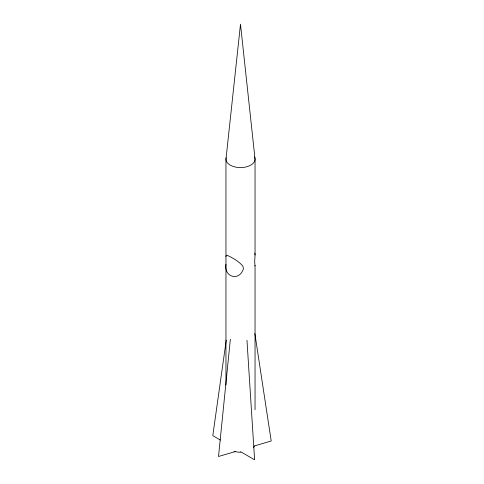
<?xml version="1.0" encoding="UTF-8"?>
<svg xmlns="http://www.w3.org/2000/svg" width="484" height="484" viewBox="0 0 484 484"><rect width="100%" height="100%" fill="white"/><g stroke="black" fill="none" stroke-linecap="round" stroke-linejoin="round"><path stroke-width="0.73" d="M225.955 385.052L225.955 159.303L240.494 24.2L255.044 159.079L255.044 255.02L254.669 262.019L255.044 265.389L255.044 409.7M230.36 339.278L218.514 456.497L235.762 451.427M226.258 340.095L212.797 435.661L220.462 440.083M225.955 256.568L226.367 255.34L227.22 255.304C232.913 257.984 238.654 261.215 242.817 266.067L243.476 268.481C239.913 281.44 223.85 277.749 225.955 264.294M254.778 265.904L255.044 265.389M254.669 445.861L271.203 441.003L254.862 333.524M240.554 451.687L254.608 459.8L246.973 340.306M254.844 253.071L255.044 255.02M254.596 445.873A14.544 8.397 0 0 1 253.628 447.422M240.693 452.207A14.544 8.397 0 0 1 234.062 451.342M254.493 156.907A14.544 8.397 0 0 1 241.322 167.573A14.544 8.397 0 0 1 226.143 157.838"/></g></svg>
